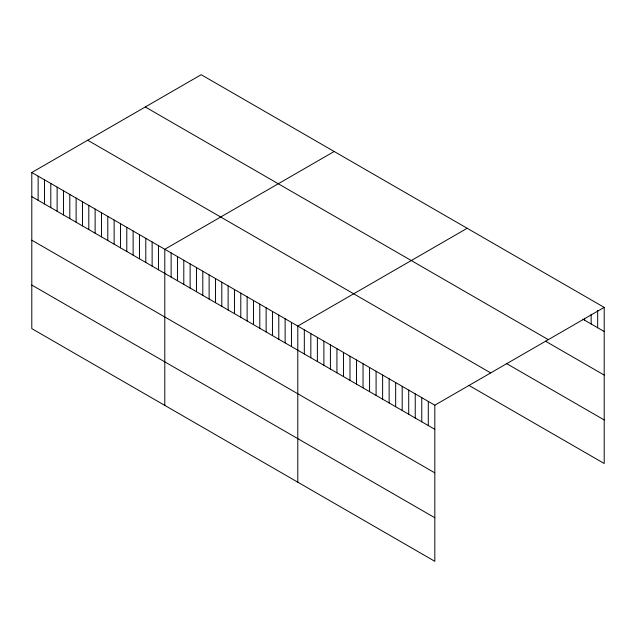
<?xml version="1.0" encoding="UTF-8"?>
<svg xmlns="http://www.w3.org/2000/svg" width="636" height="636" viewBox="0 0 636 636"><rect width="100%" height="100%" fill="white"/><g stroke="black" fill="none" stroke-linecap="round" stroke-linejoin="round"><path stroke-width="0.95" d="M31.8 172.499L434.817 405.18L434.817 561.294L31.8 328.613L31.8 172.499L201.183 74.706L604.2 307.387L604.2 463.501L468.804 385.329M334.178 151.487L164.796 249.28L164.796 405.402M467.174 228.276L297.791 326.069L297.791 482.183M434.817 405.18L604.2 307.387M582.997 319.28L604.2 331.523M145.286 106.975L548.304 339.656M545.473 341.174L604.2 375.081M506.328 363.442L604.2 419.951M87.696 140.23L490.714 372.911M31.8 196.643L434.817 429.324M31.8 240.193L434.817 472.874M31.8 285.063L434.817 517.744M597.673 310.376L597.673 327.763M591.146 314.335L591.146 323.994M584.627 318.294L584.627 320.226M428.29 401.411L428.29 425.556M421.763 397.643L421.763 421.787M415.244 393.875L415.244 418.019M408.717 390.106L408.717 414.251M402.19 386.346L402.19 410.482M395.664 382.578L395.664 406.714M389.137 378.81L389.137 402.946M382.618 375.041L382.618 399.185M376.091 371.273L376.091 395.417M369.564 367.505L369.564 391.649M363.037 363.736L363.037 387.88M356.518 359.976L356.518 384.112M349.991 356.208L349.991 380.344M343.464 352.439L343.464 376.576M336.937 348.671L336.937 372.815M330.418 344.903L330.418 369.047M323.891 341.135L323.891 365.279M317.364 337.366L317.364 361.51M310.837 333.606L310.837 357.742M304.318 329.838L304.318 353.974M291.455 322.412L291.455 346.556M285.127 318.755L285.127 342.899M278.791 315.098L278.791 339.242M272.454 311.441L272.454 335.585M266.126 307.784L266.126 331.928M259.79 304.127L259.79 328.271M253.462 300.47L253.462 324.614M247.126 296.813L247.126 320.957M240.79 293.164L240.79 317.3M234.461 289.507L234.461 313.643M228.125 285.85L228.125 309.986M221.797 282.193L221.797 306.329M215.461 278.536L215.461 302.672M209.125 274.879L209.125 299.023M202.797 271.222L202.797 295.366M196.46 267.565L196.46 291.709M190.124 263.908L190.124 288.052M183.796 260.251L183.796 284.395M177.46 256.594L177.46 280.738M171.132 252.937L171.132 277.081M158.459 245.631L158.459 269.767M152.131 241.974L152.131 266.11M145.795 238.317L145.795 262.453M139.459 234.66L139.459 258.796M133.131 231.003L133.131 255.139M126.795 227.346L126.795 251.49M120.466 223.689L120.466 247.833M114.13 220.032L114.13 244.176M107.794 216.375L107.794 240.519M101.466 212.718L101.466 236.862M95.13 209.061L95.13 233.205M88.802 205.404L88.802 229.548M82.465 201.747L82.465 225.891M76.129 198.098L76.129 222.234M69.801 194.441L69.801 218.577M63.465 190.784L63.465 214.92M57.129 187.127L57.129 211.263M50.8 183.47L50.8 207.606M44.464 179.813L44.464 203.957M38.136 176.156L38.136 200.3"/></g></svg>
